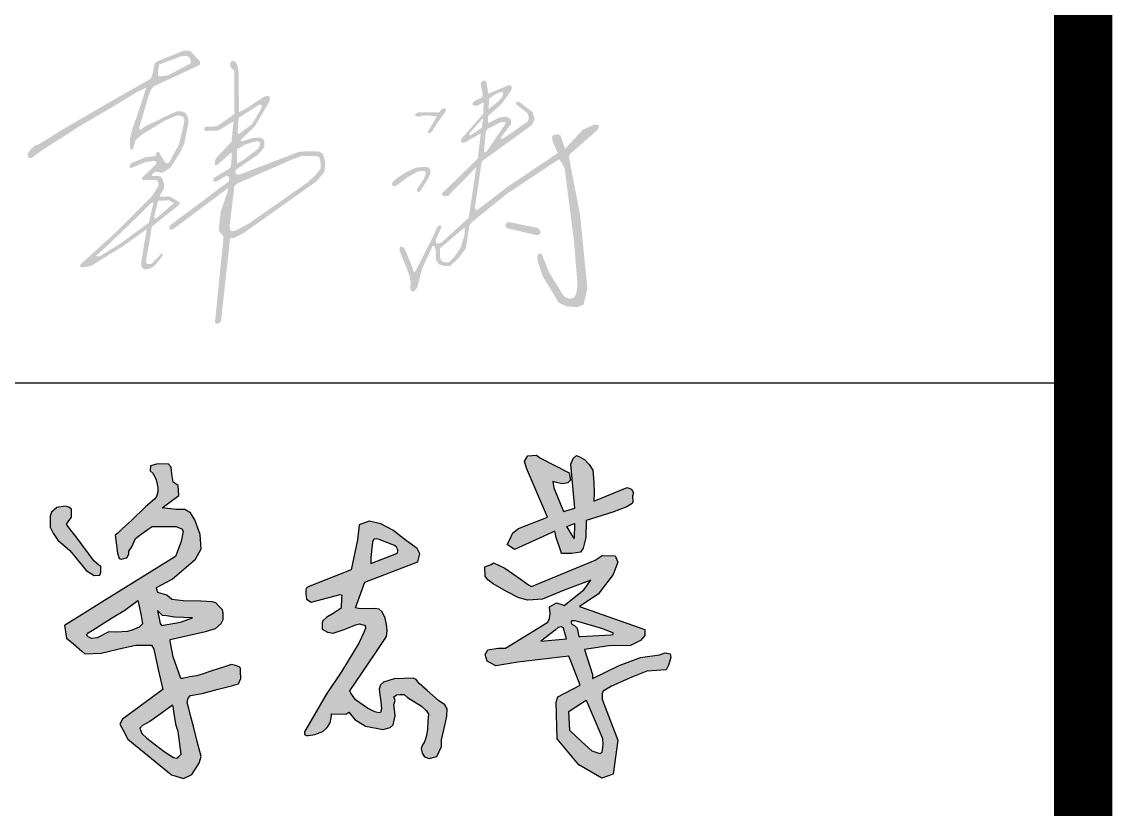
# Model space of a CAD drawing. Header units: inches. Extents: x -1293886 to -986005, y -15154 to 203628.
# Drawn here: x -1005121 to -1003250, y 77506 to 78856 of the extents above; entities that cross this region are included whole.
import ezdxf

# ---------------------------------------------------------------- set-up
doc = ezdxf.new("R2010")
doc.units = ezdxf.units.IN
doc.header["$LTSCALE"] = 100
doc.header["$MEASUREMENT"] = 0
doc.layers.get('0').update_dxf_attribs({"color": 252})
doc.layers.add('TK', color=142, linetype='Continuous')

# ---------------------------------------------------------------- blocks, each defined once
blk = doc.blocks.new('A$C05385F37')
at = {"layer": 'TK'}
blk.add_line((-8000, -28200), (-1000, -28200), dxfattribs=at)

msp = doc.modelspace()

# ---------------------------------------------------------------- hatches: boundary and pattern name
h = msp.add_hatch(color=1)
h.set_gradient(color1=(255, 0, 0), color2=(219, 0, 0), one_color=1, tint=0.43)
h.paths.add_polyline_path([(-1004286.1, 78513.1), (-1004235.7, 78503), (-1004231.3, 78499), (-1004230.8, 78494.6), (-1004234.2, 78491), (-1004238.3, 78490.7), (-1004287.3, 78502.2), (-1004290.2, 78504.2), (-1004290.7, 78506.6), (-1004290.4, 78509.9), (-1004289.4, 78511.6)], flags=17)
h.paths.add_polyline_path([(-1004361, 78503.9), (-1004400.6, 78470.1), (-1004403.2, 78467.9), (-1004403.4, 78454.6), (-1004402.6, 78450.5), (-1004400.1, 78445.6), (-1004393.5, 78443.8), (-1004387.2, 78444.6), (-1004378.8, 78453.3), (-1004367.5, 78469.6), (-1004361.2, 78492.1)], flags=16)
h.paths.add_polyline_path([(-1004321.6, 78672.8), (-1004303.8, 78681.6), (-1004297.5, 78684.7), (-1004292.4, 78684.6), (-1004290.4, 78682.4), (-1004316.2, 78644.5), (-1004321.2, 78637.3), (-1004323.6, 78633.8), (-1004326.2, 78632.7), (-1004328, 78633.6), (-1004324.8, 78667.6)], flags=16)
h.paths.add_polyline_path([(-1004319.2, 78724.2), (-1004310.2, 78731), (-1004302.1, 78734.9), (-1004297.8, 78736.1), (-1004295.6, 78735.4), (-1004294.7, 78732.8), (-1004296.6, 78727.8), (-1004302.1, 78720.9), (-1004317.1, 78709.1), (-1004319.8, 78706.9)], flags=16)
h.paths.add_polyline_path([(-1004329.6, 78691.2), (-1004331.5, 78674.7), (-1004350.3, 78661.9), (-1004351.6, 78661.7), (-1004352.9, 78662.8), (-1004352.6, 78665.5)], flags=16)
h.paths.add_polyline_path([(-1004472.9, 78464.8), (-1004456.4, 78423.3), (-1004453.5, 78410.7), (-1004454.2, 78402.3), (-1004453.5, 78395.4), (-1004449, 78393.3), (-1004442.4, 78400.6), (-1004433.7, 78433.9), (-1004416, 78471.7), (-1004413.2, 78471.7), (-1004412.2, 78470), (-1004410.5, 78463.3), (-1004410.3, 78448.6), (-1004405.9, 78441.2), (-1004396.5, 78437.4), (-1004385.9, 78437.7), (-1004370.8, 78452), (-1004359, 78467.9), (-1004353.1, 78505.9), (-1004349.7, 78512), (-1004288.7, 78561.3), (-1004205.4, 78616.5), (-1004198.5, 78620.7), (-1004189.5, 78605.5), (-1004173.4, 78479.1), (-1004167.9, 78411.8), (-1004167.9, 78400.1), (-1004169.7, 78390.7), (-1004173, 78383.8), (-1004181.2, 78381.3), (-1004190.6, 78385.6), (-1004215.8, 78426.2), (-1004228.6, 78457.7), (-1004230.7, 78458.6), (-1004234.6, 78458.9), (-1004236.5, 78453.5), (-1004235.6, 78444.7), (-1004227.1, 78420.2), (-1004199.5, 78374.6), (-1004186.8, 78368.8), (-1004167.9, 78366.9), (-1004157.2, 78371.2), (-1004150.4, 78399.4), (-1004163.3, 78527.2), (-1004182, 78623.4), (-1004181.6, 78628.4), (-1004133.3, 78670.7), (-1004130.3, 78677.1), (-1004132, 78679.2), (-1004138.4, 78680.1), (-1004158.2, 78671.5), (-1004188.6, 78638.6), (-1004196.7, 78661.7), (-1004201.6, 78663.3), (-1004208.1, 78662.7), (-1004211, 78659.6), (-1004210.7, 78653), (-1004201.4, 78631.2), (-1004287.9, 78573.2), (-1004340.2, 78533), (-1004343.6, 78536.4), (-1004342.7, 78541.9), (-1004332.6, 78611.8), (-1004330.9, 78617.5), (-1004254.9, 78672.6), (-1004245.2, 78679.8), (-1004240.9, 78689.5), (-1004244.8, 78701.8), (-1004267.1, 78718.7), (-1004270, 78719.5), (-1004272, 78719.4), (-1004273.4, 78717.6), (-1004271.7, 78714), (-1004253.3, 78699.7), (-1004250.8, 78691.6), (-1004252.6, 78685.6), (-1004293.4, 78657.1), (-1004295.9, 78656.3), (-1004298.7, 78656.1), (-1004299.1, 78658.1), (-1004281.6, 78680.4), (-1004281.8, 78688.2), (-1004284.4, 78691.1), (-1004289.9, 78693.7), (-1004301.4, 78692.2), (-1004320.7, 78682.7), (-1004320.7, 78695.1), (-1004298.2, 78715), (-1004284.4, 78733.6), (-1004280.2, 78741.2), (-1004280, 78743.8), (-1004281.8, 78747), (-1004285.8, 78747.6), (-1004320.2, 78733), (-1004324.1, 78754.6), (-1004326.7, 78755.3), (-1004328.4, 78755.6), (-1004330, 78754.8), (-1004332.4, 78752.9), (-1004333.5, 78749.4), (-1004330.1, 78731.9), (-1004330.1, 78730.3), (-1004330.6, 78728.3), (-1004331.7, 78726.7), (-1004344.3, 78720.3), (-1004346.8, 78718.2), (-1004347.8, 78715.6), (-1004346.9, 78713.2), (-1004344.3, 78712.7), (-1004340, 78712.3), (-1004331.5, 78716.7), (-1004328.5, 78718.6), (-1004329.1, 78698.6), (-1004366.4, 78655.9), (-1004367.3, 78652.9), (-1004367, 78649.9), (-1004364.5, 78649.1), (-1004360.5, 78649.6), (-1004333.4, 78665), (-1004338.5, 78621.9), (-1004396.5, 78565.5), (-1004398.7, 78564.7), (-1004400, 78561.5), (-1004399.5, 78559.3), (-1004396, 78557.2), (-1004389.5, 78557.7), (-1004341.1, 78606.9), (-1004354, 78520.5), (-1004400.4, 78478.2), (-1004404.6, 78476.3), (-1004409.9, 78476.7), (-1004410.7, 78482.4), (-1004401.2, 78503.2), (-1004401.6, 78507.4), (-1004403.8, 78507.8), (-1004408, 78504.8), (-1004414.5, 78489.6), (-1004440.6, 78438.2), (-1004442.7, 78434), (-1004444.5, 78429.8), (-1004446.6, 78427.7), (-1004448.7, 78428), (-1004451.3, 78437), (-1004463.3, 78466), (-1004466.3, 78469.8), (-1004468.7, 78470.7), (-1004471.6, 78470.1), (-1004472.6, 78467.7)])
h.paths.add_polyline_path([(-1004477.1, 78576.2), (-1004459.7, 78589.3), (-1004443.2, 78598.8), (-1004434.6, 78600.9), (-1004429.2, 78600.2), (-1004427.4, 78597), (-1004431, 78587.1), (-1004440.7, 78572.4), (-1004443, 78568.6), (-1004442.8, 78565.4), (-1004441, 78564.3), (-1004437.1, 78565.9), (-1004420.9, 78592.3), (-1004419.7, 78599.2), (-1004420.3, 78603.4), (-1004423.6, 78607), (-1004431.7, 78607.5), (-1004444.9, 78606.1), (-1004463.5, 78597.5), (-1004479.2, 78586.7), (-1004483.4, 78582.5), (-1004486.2, 78578.7), (-1004484.7, 78575.3), (-1004481.5, 78574.6), (-1004478.3, 78575)])
h.paths.add_polyline_path([(-1004436.5, 78694.2), (-1004442.1, 78693.7), (-1004445.5, 78694.8), (-1004445.9, 78696.3), (-1004444.9, 78698.9), (-1004439.7, 78701.4), (-1004427.8, 78701.2), (-1004406.8, 78700.8), (-1004403.8, 78702.3), (-1004400.2, 78706.4), (-1004399.2, 78707.5), (-1004397.9, 78708.2), (-1004394.9, 78707.7), (-1004393.4, 78706), (-1004393.4, 78702.6), (-1004407.9, 78682.8), (-1004417.4, 78667.5), (-1004421.3, 78665.3), (-1004423.6, 78665.3), (-1004424, 78668.3), (-1004408.7, 78694.1), (-1004425.1, 78695.8), (-1004434.5, 78695.4)], flags=17)
h.paths.add_polyline_path([(-1004885, 78783), (-1004846.2, 78797.6), (-1004838.5, 78797.6), (-1004833, 78795.6), (-1004830.9, 78789.7), (-1004830.5, 78786.2), (-1004834.4, 78783.1), (-1004869.8, 78764.7), (-1004876.4, 78763.6), (-1004883.7, 78762.6), (-1004886.8, 78764), (-1004887.2, 78770.2)], flags=16)
h.paths.add_polyline_path([(-1004886.9, 78549.9), (-1004868.3, 78550), (-1004861, 78546.3), (-1004860.3, 78545.1), (-1004889, 78520.4), (-1004891.3, 78519.2), (-1004893.1, 78519.7), (-1004893.2, 78523.2)], flags=16)
h.paths.add_polyline_path([(-1004924, 78520.5), (-1004899.2, 78545.5), (-1004896, 78547), (-1004894.9, 78545.7), (-1004903, 78511.7), (-1004951.2, 78476.4), (-1004987.2, 78454.2), (-1004992.6, 78454.2), (-1004992.9, 78455.6), (-1004976, 78470.7)], flags=16)
h.paths.add_polyline_path([(-1004756.9, 78565.6), (-1004756.3, 78574.5), (-1004750.6, 78579.4), (-1004653.7, 78621.6), (-1004640, 78626.5), (-1004621, 78626.5), (-1004611.1, 78625), (-1004608.4, 78618.6), (-1004607.9, 78604.8), (-1004617, 78593.6), (-1004629.6, 78581.6), (-1004731.6, 78510.2), (-1004754.4, 78498.2), (-1004760.4, 78497.4), (-1004762.9, 78499.1), (-1004764.4, 78505.5)], flags=16)
h.paths.add_polyline_path([(-1004736.6, 78646.1), (-1004723.6, 78650.4), (-1004719.1, 78651.1), (-1004715.4, 78651.3), (-1004712.2, 78649.8), (-1004712.4, 78644.9), (-1004715.1, 78638.7), (-1004735.9, 78622.9), (-1004740.3, 78619.5), (-1004751.6, 78613.4), (-1004751.5, 78621), (-1004751.4, 78637.9), (-1004748.3, 78639.9)], flags=16)
h.paths.add_polyline_path([(-1004748.7, 78691.6), (-1004713.5, 78714.2), (-1004710.3, 78714.2), (-1004708.6, 78712.2), (-1004710.8, 78706.1), (-1004725.8, 78680.8), (-1004742.4, 78668.3), (-1004748.2, 78663.8), (-1004750.5, 78666.5)], flags=16)
h.paths.add_polyline_path([(-1004805.5, 78676.4), (-1004786.5, 78677), (-1004756.2, 78698), (-1004755.9, 78763.6), (-1004756, 78772.1), (-1004758.5, 78774.2), (-1004762.9, 78779.4), (-1004763.4, 78782.7), (-1004763.2, 78786.2), (-1004759.9, 78789.7), (-1004756.4, 78789.2), (-1004752.9, 78786.2), (-1004751.1, 78782.7), (-1004750.3, 78778.2), (-1004749.6, 78774.9), (-1004748.8, 78769.8), (-1004748.2, 78705.2), (-1004748.3, 78701.4), (-1004744.3, 78703.3), (-1004739.5, 78705.3), (-1004704.6, 78728.2), (-1004698.4, 78729.3), (-1004696.1, 78728.5), (-1004695, 78724), (-1004696.4, 78718.9), (-1004721, 78677), (-1004745.1, 78654), (-1004744.8, 78652.1), (-1004742.2, 78651.3), (-1004739.1, 78652.5), (-1004725.8, 78656.9), (-1004711, 78657.7), (-1004705.7, 78654.5), (-1004704.5, 78649.4), (-1004704.9, 78641.2), (-1004715.4, 78628.7), (-1004752.5, 78603.3), (-1004754.2, 78599.7), (-1004753.9, 78596.1), (-1004752, 78595), (-1004750, 78594.4), (-1004746.4, 78594.7), (-1004644.3, 78633.8), (-1004612.4, 78634.4), (-1004605.2, 78631), (-1004602.1, 78624.1), (-1004600.2, 78613.3), (-1004601.6, 78599.1), (-1004614.6, 78583.1), (-1004741.2, 78493.4), (-1004756.3, 78485.9), (-1004762.1, 78485.5), (-1004762.7, 78485.2), (-1004763.4, 78484.1), (-1004763.8, 78481.6), (-1004778.8, 78344.6), (-1004779.5, 78341.9), (-1004782.3, 78339.8), (-1004786, 78338.1), (-1004789.1, 78340.8), (-1004789.1, 78344.3), (-1004774.7, 78486.8), (-1004775.7, 78489.7), (-1004777.6, 78491.3), (-1004779.5, 78494), (-1004781.6, 78496.7), (-1004782.7, 78500.4), (-1004779.6, 78530.6), (-1004770.1, 78558), (-1004767.8, 78563.6), (-1004767.1, 78571), (-1004859.5, 78502), (-1004863.9, 78499.8), (-1004866.4, 78500.1), (-1004868.1, 78502.8), (-1004866.3, 78507.5), (-1004765.7, 78582.7), (-1004764.9, 78586.3), (-1004765.5, 78591), (-1004769.8, 78592.6), (-1004787, 78582.3), (-1004789.8, 78582.3), (-1004791.7, 78583.3), (-1004792.5, 78586), (-1004791.5, 78588.5), (-1004769.7, 78601.8), (-1004766.1, 78603.6), (-1004762.8, 78606.6), (-1004761.2, 78615.9), (-1004760.8, 78623.7), (-1004760.4, 78633), (-1004785.7, 78610.5), (-1004789.6, 78610.8), (-1004789.6, 78613.3), (-1004788.9, 78619.8), (-1004786, 78624.2), (-1004760.9, 78650.9), (-1004757.8, 78683.6), (-1004758.3, 78684.7), (-1004761.5, 78683.3), (-1004783.8, 78669.9), (-1004803, 78669.3), (-1004805.9, 78669.6), (-1004807.5, 78670.5), (-1004807.8, 78673), (-1004806.8, 78674.8)])
h.paths.add_polyline_path([(-1005095.5, 78629.1), (-1005087.4, 78635.1), (-1005021.5, 78677.4), (-1004960.6, 78713), (-1004922.9, 78736), (-1004918.6, 78737.9), (-1004907.2, 78743.6), (-1004915.8, 78716.6), (-1004931.6, 78670.3), (-1004933.6, 78663.2), (-1004934.8, 78657.3), (-1004935.2, 78647), (-1004935.2, 78639.9), (-1004932.8, 78637.1), (-1004930.4, 78637.5), (-1004928.8, 78642.6), (-1004925.3, 78653.7), (-1004914.6, 78662.8), (-1004876.2, 78686.5), (-1004855.2, 78695.6), (-1004850.5, 78695.6), (-1004843.8, 78693.6), (-1004841.8, 78687.7), (-1004843, 78680.6), (-1004851, 78646.1), (-1004863.9, 78622.7), (-1004865.3, 78619.9), (-1004867.4, 78616.1), (-1004869.5, 78614.4), (-1004871.2, 78613.7), (-1004874, 78614.7), (-1004876.1, 78617.1), (-1004884.5, 78631.5), (-1004885.9, 78633.2), (-1004888.3, 78632.9), (-1004890.6, 78630.5), (-1004891.1, 78626.1), (-1004909.4, 78623.9), (-1004933.5, 78613.6), (-1004936.2, 78608), (-1004933.9, 78605.5), (-1004926, 78608.5), (-1004909, 78615.5), (-1004894.3, 78618), (-1004891.6, 78617.6), (-1004889.9, 78615.5), (-1004889.9, 78613.2), (-1004892.4, 78610.5), (-1004913, 78590.1), (-1004914.3, 78588.8), (-1004914.3, 78587.1), (-1004913.8, 78585.6), (-1004912.2, 78585), (-1004909.2, 78584.8), (-1004891.7, 78585.2), (-1004888.7, 78584.4), (-1004886.4, 78580.6), (-1004886.2, 78577.4), (-1004886.8, 78574.2), (-1004898.3, 78556.2), (-1004960.6, 78494.4), (-1005019.1, 78441.2), (-1005020.2, 78440.3), (-1005020.4, 78437.8), (-1005020, 78436.2), (-1005018.5, 78435.4), (-1005016.2, 78435.3), (-1005008.6, 78436.6), (-1005002.7, 78437.4), (-1004948.8, 78470.5), (-1004911.6, 78497.2), (-1004906.4, 78500.8), (-1004915.8, 78445.1), (-1004916, 78438.3), (-1004913.9, 78434.2), (-1004908.9, 78431.9), (-1004902.1, 78432.6), (-1004894.1, 78437.1), (-1004882.8, 78450.2), (-1004878.5, 78456.8), (-1004878.7, 78457.9), (-1004879.6, 78458.6), (-1004881.9, 78458.6), (-1004885.1, 78454.7), (-1004894.5, 78445.1), (-1004896.8, 78442.4), (-1004899.8, 78440.9), (-1004905.8, 78441.1), (-1004908, 78445.1), (-1004899.9, 78490.4), (-1004897.8, 78505), (-1004853.8, 78540), (-1004850.7, 78543.1), (-1004849.8, 78544.2), (-1004849.8, 78545.7), (-1004850.2, 78546.7), (-1004852.7, 78548.6), (-1004865.8, 78556.2), (-1004868, 78557), (-1004881.5, 78556.2), (-1004883.8, 78558.2), (-1004883, 78560.7), (-1004879.6, 78565.2), (-1004877.3, 78569.4), (-1004876.5, 78578.2), (-1004879.3, 78586.6), (-1004882, 78590.8), (-1004886.7, 78592), (-1004891.1, 78592), (-1004895.9, 78592), (-1004896.7, 78592), (-1004897.7, 78593.2), (-1004897.5, 78594.9), (-1004895.9, 78596.1), (-1004892.2, 78599.3), (-1004887.6, 78598.9), (-1004881.6, 78597.9), (-1004878.5, 78597.9), (-1004865.4, 78606.5), (-1004848.9, 78632.8), (-1004841.9, 78647.7), (-1004834.5, 78684.4), (-1004835.6, 78691.9), (-1004837.8, 78697.1), (-1004840.8, 78700.7), (-1004847.2, 78702.9), (-1004854.1, 78702.9), (-1004866.8, 78697.7), (-1004907.4, 78677.8), (-1004914.8, 78672.6), (-1004916.5, 78671.2), (-1004918.4, 78671.2), (-1004919, 78672.8), (-1004919, 78675.9), (-1004902.9, 78730.3), (-1004899, 78740.4), (-1004894.3, 78745.7), (-1004818.1, 78781.1), (-1004815, 78783.4), (-1004815, 78786.5), (-1004816.3, 78790), (-1004831.4, 78805.9), (-1004835.3, 78807.2), (-1004844.2, 78806.3), (-1004887.9, 78788.7), (-1004891.9, 78786), (-1004894.1, 78779.8), (-1004895.8, 78769.2), (-1004899.3, 78758.9), (-1004960.8, 78723.9), (-1005049.9, 78672.2), (-1005092.1, 78646), (-1005097.3, 78644.8), (-1005101.2, 78641.7), (-1005103.9, 78639.4), (-1005108.5, 78633.6), (-1005110.4, 78630.9), (-1005110.8, 78626.6), (-1005110.4, 78625.1), (-1005108.9, 78623.2), (-1005106.6, 78622.7), (-1005104.7, 78622.8), (-1005100.8, 78625)])
h = msp.add_hatch(color=4)
h.dxf.hatch_style = 1
h.paths.add_polyline_path([(-1004073.8, 78030.5), (-1004072.5, 78033.1), (-1004073.1, 78043), (-1004071.1, 78048.9), (-1004075.1, 78054.8), (-1004082.3, 78058.1), (-1004139.5, 78034.5), (-1004138.8, 78049.6), (-1004139.5, 78066.6), (-1004141.4, 78087.7), (-1004147.4, 78097.5), (-1004155.2, 78106), (-1004163.8, 78110.6), (-1004169, 78112.6), (-1004174.9, 78107.4), (-1004178.9, 78098.2), (-1004172.3, 78022.6), (-1004191.4, 78016.7), (-1004207.8, 78057.4), (-1004209.6, 78068.4), (-1004201.2, 78066), (-1004192.7, 78064), (-1004184.1, 78066), (-1004179.5, 78070.6), (-1004181.5, 78083.1), (-1004230.8, 78108), (-1004238, 78113.3), (-1004252.5, 78112), (-1004258.4, 78102.8), (-1004254.8, 78091.3), (-1004219, 78006.9), (-1004268.9, 77987.8), (-1004278.1, 77980), (-1004283.4, 77968.8), (-1004288, 77960.3), (-1004275.5, 77951.7), (-1004206.5, 77983.2), (-1004205.8, 77980.6), (-1004204, 77972.1), (-1004196.2, 77948.9), (-1004194.7, 77944.5), (-1004176.9, 77944.5), (-1004162.5, 77947.1), (-1004157.9, 77953.7), (-1004153.3, 77972.1), (-1004152.6, 78001.6), (-1004106.6, 78015.4), (-1004083, 78024.6)])
h.paths.add_polyline_path([(-1004172.7, 77996.1), (-1004173.2, 77970.4), (-1004185.6, 77991.2)], flags=16)
h = msp.add_hatch(color=4)
h.dxf.hatch_style = 1
h.paths.add_polyline_path([(-1005038.8, 77987.8), (-1005044.3, 77995), (-1005035.7, 78006.8), (-1005035.7, 78020.9), (-1005040.3, 78024), (-1005046.2, 78025.9), (-1005060.6, 78023.9), (-1005069.6, 78015.9), (-1005072, 78008.6), (-1005071.8, 77989.9), (-1005067.1, 77979.4), (-1005059, 77967.7), (-1005038.4, 77949.7), (-1005017.4, 77924.2), (-1005010.3, 77915.6), (-1004996.4, 77907.3), (-1004986.9, 77907.9), (-1004984.9, 77912.9), (-1004984.9, 77918.4), (-1004984.9, 77922.8), (-1004988.5, 77924.8), (-1004996.4, 77931.7), (-1005027.7, 77973.1)])
h.paths.add_polyline_path([(-1004823.8, 78002.6), (-1004831.5, 78014.5), (-1004840.8, 78020.4), (-1004856.1, 78020.4), (-1004879.9, 78022.8), (-1004851.2, 78044), (-1004852.7, 78061.2), (-1004861, 78067.2), (-1004863.2, 78080.6), (-1004864.7, 78092.6), (-1004869.9, 78098.6), (-1004889.4, 78097.8), (-1004899.8, 78094.8), (-1004900.6, 78086.6), (-1004895.3, 78082.1), (-1004890.1, 78070.9), (-1004887.1, 78058.2), (-1004887.1, 78050.7), (-1004889.4, 78042.5), (-1004893.1, 78038), (-1004908.8, 78024.6), (-1004932.7, 78001.4), (-1004948.4, 77987.2), (-1004955.9, 77979.8), (-1004960.4, 77976), (-1004956.6, 77945.4), (-1004953.6, 77936.4), (-1004950, 77935.2), (-1004943.2, 77936.5), (-1004940.4, 77937.4), (-1004937.1, 77943.8), (-1004937.1, 77948.7), (-1004932.1, 77956.2), (-1004925.8, 77970.6), (-1004915.7, 77978), (-1004904.1, 77986.6), (-1004896.8, 77991.3), (-1004885.7, 77991.3), (-1004871.2, 77991.3), (-1004863, 77991.3), (-1004856.6, 77991.3), (-1004846.4, 77986.8), (-1004844.1, 77983.3), (-1004847.6, 77965.5), (-1004857.1, 77939.4), (-1004978.7, 77864.1), (-1005017.4, 77840.1), (-1005047.4, 77821.5), (-1005043.8, 77799.4), (-1005032.3, 77789.7), (-1005017.8, 77777.4), (-1005012.4, 77772.8), (-1004984.8, 77774.2), (-1004946.4, 77782.8), (-1004924.9, 77787.6), (-1004902.9, 77787.6), (-1004898.3, 77787.6), (-1004894.5, 77781), (-1004886.7, 77745.9), (-1004879, 77711.4), (-1004948.1, 77660.5), (-1004952.3, 77652.1), (-1004946.8, 77641.8), (-1004938.8, 77626.7), (-1004863.8, 77565.4), (-1004843.4, 77558.8), (-1004829.1, 77565.9), (-1004816.4, 77585.2), (-1004813.1, 77596.6), (-1004819.7, 77622.4), (-1004825.8, 77645.9), (-1004831.2, 77667.1), (-1004834.4, 77679.2), (-1004837, 77689.3), (-1004835.3, 77696.8), (-1004831.4, 77701.1), (-1004811.3, 77705), (-1004783.6, 77712.2), (-1004760.9, 77717.8), (-1004748.9, 77721.2), (-1004745.1, 77730.2), (-1004745.5, 77742.6), (-1004745.5, 77748.1), (-1004747.6, 77750.7), (-1004754.1, 77752.8), (-1004760.9, 77754.5), (-1004772.9, 77750.7), (-1004794.7, 77743.9), (-1004811.3, 77737.9), (-1004820.3, 77734.9), (-1004832.7, 77733.2), (-1004842.6, 77731), (-1004845.1, 77730.6), (-1004847.7, 77730.2), (-1004860.9, 77767.8), (-1004866.6, 77797), (-1004805.8, 77811.2), (-1004788.3, 77816.2), (-1004778.9, 77824.9), (-1004775.2, 77831.7), (-1004775.2, 77843.1), (-1004776.3, 77848.1), (-1004781.6, 77853.1), (-1004787.7, 77860.2), (-1004794.1, 77862.2), (-1004813.5, 77862.9), (-1004843.8, 77863.5), (-1004863.4, 77866.2), (-1004872, 77873.2), (-1004887.1, 77878), (-1004890.1, 77886.4), (-1004862.9, 77900.6), (-1004822.5, 77935.2), (-1004812.9, 77953), (-1004814.5, 77977.2)])
h.paths.add_polyline_path([(-1004887.7, 77847.2), (-1004879.4, 77838.7), (-1004872.5, 77837.7), (-1004858.7, 77835.7), (-1004828, 77834.7), (-1004848.3, 77827.2), (-1004881.1, 77821.4), (-1004883.5, 77824.9)], flags=16)
h.paths.add_polyline_path([(-1004921.9, 77864.4), (-1004920.1, 77857.3), (-1004915.7, 77838.2), (-1004913.5, 77824), (-1004919.2, 77818.7), (-1004931.2, 77813.4), (-1004940.1, 77811.1), (-1004957.9, 77809.8), (-1004971.2, 77810.5), (-1004991.6, 77800), (-1005001.3, 77799.2), (-1005007.1, 77801.8), (-1005009.8, 77804.9), (-1005006.7, 77808.5), (-1005000, 77812.5), (-1004966.7, 77834.2), (-1004943.7, 77847.5)], flags=16)
h.paths.add_polyline_path([(-1004862.3, 77684.8), (-1004860.9, 77682.7), (-1004859.5, 77669.7), (-1004856.1, 77649.9), (-1004852.7, 77639.7), (-1004847.2, 77600.7), (-1004851.7, 77596), (-1004853.9, 77593.6), (-1004860.2, 77595.3), (-1004876.6, 77605.5), (-1004906, 77628.1), (-1004914.9, 77636.3), (-1004918.3, 77645.1), (-1004913.5, 77649.9), (-1004901.2, 77656.8), (-1004885.5, 77667.7)], flags=16)
h = msp.add_hatch(color=4)
h.dxf.hatch_style = 1
h.paths.add_polyline_path([(-1004495.3, 77823.1), (-1004497.6, 77834), (-1004502.7, 77844.8), (-1004507.9, 77849.4), (-1004515.3, 77850.5), (-1004540.5, 77850), (-1004548.4, 77851.7), (-1004532.5, 77895.5), (-1004441.3, 77930.7), (-1004438, 77944.1), (-1004442.6, 77953.1), (-1004460.6, 77966.6), (-1004484.1, 77984.7), (-1004504.9, 77995.5), (-1004524.7, 78000), (-1004541.9, 77993.7), (-1004544.6, 77968.4), (-1004555.5, 77917), (-1004620.9, 77891.3), (-1004630.6, 77886.9), (-1004632.8, 77884.7), (-1004633.7, 77881.2), (-1004633.3, 77875.4), (-1004632.3, 77866.4), (-1004624.4, 77861.4), (-1004583.4, 77872.4), (-1004574.6, 77874.6), (-1004572, 77873.5), (-1004572.4, 77868.8), (-1004573.1, 77850.8), (-1004586.3, 77842), (-1004597.7, 77835.4), (-1004605, 77828.8), (-1004605.4, 77824.4), (-1004605.4, 77814.9), (-1004596.2, 77809.8), (-1004586.7, 77808.3), (-1004568, 77814.5), (-1004553.7, 77820.4), (-1004548.2, 77822.6), (-1004541.2, 77824.4), (-1004535.7, 77822.6), (-1004533.1, 77821.9), (-1004530.9, 77819.3), (-1004531.3, 77816.7), (-1004533.9, 77809.4), (-1004542.3, 77791.1), (-1004571.6, 77743.1), (-1004598.8, 77703.1), (-1004635.5, 77638.8), (-1004635.9, 77634.5), (-1004632.4, 77632.7), (-1004628.8, 77632.7), (-1004617.9, 77634.3), (-1004604.5, 77639.6), (-1004596.6, 77646.2), (-1004591.8, 77654.5), (-1004590.3, 77662.4), (-1004589.5, 77668), (-1004589.7, 77669.7), (-1004564.9, 77669.3), (-1004559.8, 77672.6), (-1004549.4, 77660.2), (-1004531.2, 77648.5), (-1004500.7, 77643.3), (-1004489, 77646.6), (-1004483.8, 77651.1), (-1004480.5, 77666.7), (-1004481.2, 77677.1), (-1004482.5, 77685.5), (-1004480.5, 77692.7), (-1004482.5, 77699.2), (-1004477.9, 77702.4), (-1004472.1, 77703.1), (-1004465, 77703.1), (-1004459.1, 77697.9), (-1004435.3, 77683.1), (-1004426.7, 77675.1), (-1004423.2, 77669.4), (-1004424.4, 77657.4), (-1004425, 77643.7), (-1004426.7, 77632.8), (-1004429, 77625.4), (-1004430.7, 77620.8), (-1004433.5, 77616.8), (-1004435.8, 77610.5), (-1004434.1, 77602.5), (-1004430.1, 77596.2), (-1004422.1, 77593.4), (-1004409, 77596.8), (-1004400.9, 77613.9), (-1004400.9, 77625.4), (-1004395.2, 77649.9), (-1004391.8, 77666), (-1004391.2, 77678.5), (-1004395.2, 77685.4), (-1004406.1, 77692.8), (-1004425.5, 77710), (-1004439.3, 77722), (-1004444.4, 77728.8), (-1004449.5, 77731.1), (-1004482.1, 77730), (-1004500.4, 77724.2), (-1004505.6, 77719.7), (-1004507.9, 77712.2), (-1004506.7, 77702.5), (-1004505, 77691.1), (-1004503.9, 77678.5), (-1004505.6, 77672.2), (-1004508.4, 77671.7), (-1004515.3, 77673.4), (-1004527.9, 77679.7), (-1004548.5, 77694), (-1004556.5, 77705.4), (-1004558.2, 77709.4), (-1004515.9, 77771.7), (-1004495.3, 77802.5), (-1004494.1, 77812.8)])
h.paths.add_polyline_path([(-1004521.7, 77927.6), (-1004522.1, 77938), (-1004519.1, 77964.2), (-1004516.7, 77969.6), (-1004512.5, 77969.9), (-1004507.9, 77968.8), (-1004481.6, 77958.3), (-1004477.8, 77955.7), (-1004475.4, 77950.8), (-1004476.1, 77945.1)], flags=16)
h = msp.add_hatch(color=4)
h.dxf.hatch_style = 1
h.paths.add_polyline_path([(-1004106.3, 77908.5), (-1004098.2, 77930.1), (-1004102.7, 77940.6), (-1004124.9, 77941.6), (-1004137.4, 77933.1), (-1004246.5, 77888.4), (-1004251.5, 77890.9), (-1004265.6, 77901.4), (-1004291.9, 77919.6), (-1004311.4, 77928.8), (-1004315.5, 77926.1), (-1004326.6, 77922.1), (-1004325.6, 77905.9), (-1004321.5, 77899.8), (-1004312.4, 77892.8), (-1004289.2, 77879.6), (-1004268, 77868.5), (-1004252.8, 77864.5), (-1004227.6, 77866.5), (-1004190.2, 77881.7), (-1004144.7, 77898.8), (-1004156.8, 77882.7), (-1004190.2, 77855.4), (-1004194.2, 77857.4), (-1004203.3, 77860.4), (-1004215.4, 77853.4), (-1004214.4, 77841.3), (-1004215.4, 77833.2), (-1004218.5, 77827.1), (-1004291.2, 77782.7), (-1004303.4, 77782.7), (-1004321.5, 77779.6), (-1004325.6, 77771.5), (-1004322.6, 77760.4), (-1004307.4, 77752.4), (-1004270, 77758.4), (-1004182.1, 77768.5), (-1004178, 77757.4), (-1004162.9, 77719), (-1004201.3, 77698.8), (-1004204.3, 77689.7), (-1004202.3, 77627.1), (-1004164.9, 77582.6), (-1004125.5, 77559.4), (-1004106.3, 77566.5), (-1004098.4, 77624.7), (-1004120.2, 77681.2), (-1004125, 77694.9), (-1004125, 77704.6), (-1004123.4, 77708.6), (-1004108.9, 77717.4), (-1004074.3, 77732.7), (-1004048.6, 77743.1), (-1004015.6, 77745.5), (-1004011.6, 77753.6), (-1004007.6, 77766.4), (-1004008.4, 77772.9), (-1004017.2, 77774.5), (-1004026.9, 77771.3), (-1004059.1, 77766.4), (-1004096, 77752.8), (-1004141.9, 77730.3), (-1004141.9, 77737.5), (-1004155.6, 77780.1), (-1004113.7, 77786.5), (-1004076.7, 77787.3), (-1004059.1, 77795.4), (-1004051.8, 77804.2), (-1004051.8, 77814.7), (-1004113.7, 77836.4), (-1004164.1, 77853.7), (-1004131.9, 77874.8)])
h.paths.add_polyline_path([(-1004123.9, 77815.7), (-1004114.1, 77811.9), (-1004106, 77808.8), (-1004106, 77805.7), (-1004110.5, 77805.4), (-1004162.1, 77802.3), (-1004165.2, 77802.3), (-1004168.1, 77816.9), (-1004172.7, 77821.5), (-1004176.9, 77823.8), (-1004179, 77826.9), (-1004177.4, 77829.4), (-1004171.8, 77829.4), (-1004164.9, 77827.5)], flags=16)
h.paths.add_polyline_path([(-1004191.7, 77816.6), (-1004186.6, 77798.7), (-1004230.5, 77794.3), (-1004206, 77813.3), (-1004200.5, 77818), (-1004195, 77819.1)], flags=16)
h.paths.add_polyline_path([(-1004152.6, 77693.4), (-1004137, 77657.3), (-1004124.3, 77627.8), (-1004123.9, 77617.3), (-1004125.7, 77603.8), (-1004128.4, 77601.1), (-1004142.2, 77606), (-1004160.3, 77622.7), (-1004180.5, 77641.1), (-1004182.3, 77673.9), (-1004178.2, 77676.6)], flags=16)

# ---------------------------------------------------------------- linework, layer by layer
at = {"color": 4}
for points in [[(-1004283.4, 77968.8), (-1004278.1, 77980), (-1004268.9, 77987.8), (-1004219, 78006.9), (-1004254.8, 78091.3), (-1004258.4, 78102.8), (-1004252.5, 78112), (-1004238, 78113.3), (-1004230.8, 78108), (-1004181.5, 78083.1), (-1004179.5, 78070.6), (-1004184.1, 78066), (-1004192.7, 78064), (-1004201.2, 78066), (-1004209.6, 78068.4), (-1004207.8, 78057.4), (-1004191.4, 78016.7), (-1004172.3, 78022.6), (-1004178.9, 78098.2), (-1004174.9, 78107.4), (-1004169, 78112.6), (-1004163.8, 78110.6), (-1004155.2, 78106), (-1004147.4, 78097.5), (-1004141.4, 78087.7), (-1004139.5, 78066.6), (-1004138.8, 78049.6), (-1004139.5, 78034.5), (-1004082.3, 78058.1), (-1004075.1, 78054.8), (-1004071.1, 78048.9), (-1004073.1, 78043), (-1004072.5, 78033.1), (-1004073.8, 78030.5), (-1004083, 78024.6), (-1004106.6, 78015.4), (-1004152.6, 78001.6), (-1004153.3, 77972.1), (-1004157.9, 77953.7), (-1004162.5, 77947.1), (-1004176.9, 77944.5), (-1004194.7, 77944.5), (-1004196.2, 77948.9), (-1004204, 77972.1), (-1004205.8, 77980.6), (-1004206.5, 77983.2), (-1004275.5, 77951.7), (-1004288, 77960.3), (-1004283.4, 77968.8)], [(-1004856.6, 77991.3), (-1004846.4, 77986.8), (-1004844.1, 77983.3), (-1004847.6, 77965.5), (-1004857.1, 77939.4), (-1004978.7, 77864.1), (-1005017.4, 77840.1), (-1005047.4, 77821.5), (-1005043.8, 77799.4), (-1005032.3, 77789.7), (-1005017.8, 77777.4), (-1005012.4, 77772.8), (-1004984.8, 77774.2), (-1004946.4, 77782.8), (-1004924.9, 77787.6), (-1004902.9, 77787.6), (-1004898.3, 77787.6), (-1004894.5, 77781), (-1004886.7, 77745.9), (-1004879, 77711.4), (-1004948.1, 77660.5), (-1004952.3, 77652.1), (-1004946.8, 77641.8), (-1004938.8, 77626.7), (-1004863.8, 77565.4), (-1004843.4, 77558.8), (-1004829.1, 77565.9), (-1004816.4, 77585.2), (-1004813.1, 77596.6), (-1004819.7, 77622.4), (-1004825.8, 77645.9), (-1004831.2, 77667.1), (-1004834.4, 77679.2), (-1004837, 77689.3), (-1004835.3, 77696.8), (-1004831.4, 77701.1), (-1004811.3, 77705), (-1004783.6, 77712.2), (-1004760.9, 77717.8), (-1004748.9, 77721.2), (-1004745.1, 77730.2), (-1004745.5, 77742.6), (-1004745.5, 77748.1), (-1004747.6, 77750.7), (-1004754.1, 77752.8), (-1004760.9, 77754.5), (-1004772.9, 77750.7), (-1004794.7, 77743.9), (-1004811.3, 77737.9), (-1004820.3, 77734.9), (-1004832.7, 77733.2), (-1004842.6, 77731), (-1004845.1, 77730.6), (-1004847.7, 77730.2), (-1004860.9, 77767.8), (-1004866.1, 77794.3), (-1004866.3, 77797.1), (-1004805.8, 77811.2), (-1004788.3, 77816.2), (-1004778.9, 77824.9), (-1004775.2, 77831.7), (-1004775.2, 77843.1), (-1004776.3, 77848.1), (-1004781.6, 77853.1), (-1004787.7, 77860.2), (-1004794.1, 77862.2), (-1004813.5, 77862.9), (-1004843.8, 77863.5), (-1004863.4, 77866.2), (-1004872, 77873.2), (-1004887.1, 77878), (-1004889.2, 77883.9), (-1004889.7, 77886.6), (-1004862.9, 77900.6), (-1004822.5, 77935.2), (-1004812.9, 77953), (-1004814.5, 77977.2), (-1004823.8, 78002.6), (-1004831.5, 78014.5), (-1004840.8, 78020.4), (-1004856.1, 78020.4), (-1004879.9, 78022.8), (-1004851.2, 78044), (-1004852.7, 78061.2), (-1004861, 78067.2), (-1004863.2, 78080.6), (-1004864.7, 78092.6), (-1004869.9, 78098.6), (-1004889.4, 78097.8), (-1004899.8, 78094.8), (-1004900.6, 78086.6), (-1004895.3, 78082.1), (-1004890.1, 78070.9), (-1004887.1, 78058.2), (-1004887.1, 78050.7), (-1004889.4, 78042.5), (-1004893.1, 78038), (-1004908.8, 78024.6), (-1004932.7, 78001.4), (-1004948.4, 77987.2), (-1004955.9, 77979.8), (-1004960.4, 77976), (-1004956.6, 77945.4), (-1004953.6, 77936.4), (-1004950, 77935.2), (-1004943.2, 77936.5)], [(-1005060.6, 78023.9), (-1005060.6, 78023.9), (-1005069.6, 78015.9), (-1005072, 78008.6), (-1005071.8, 77989.9), (-1005067.1, 77979.4), (-1005059, 77967.7), (-1005038.4, 77949.7), (-1005017.4, 77924.2), (-1005010.3, 77915.6), (-1004996.4, 77907.3), (-1004986.9, 77907.9), (-1004984.9, 77912.9), (-1004984.9, 77918.4), (-1004984.9, 77922.8), (-1004988.5, 77924.8), (-1004996.4, 77931.7), (-1005027.7, 77973.1), (-1005038.8, 77987.8), (-1005044.3, 77995), (-1005044.3, 77995), (-1005035.7, 78006.8), (-1005035.7, 78020.9), (-1005040.3, 78024), (-1005046.2, 78025.9), (-1005060.6, 78023.9)], [(-1004632.3, 77866.4), (-1004624.4, 77861.4), (-1004583.4, 77872.4), (-1004574.6, 77874.6), (-1004572, 77873.5), (-1004572.4, 77868.8), (-1004573.1, 77850.8), (-1004586.3, 77842), (-1004597.7, 77835.4), (-1004605, 77828.8), (-1004605.4, 77824.4), (-1004605.4, 77814.9), (-1004596.2, 77809.8), (-1004586.7, 77808.3), (-1004568, 77814.5), (-1004553.7, 77820.4), (-1004548.2, 77822.6), (-1004541.2, 77824.4), (-1004535.7, 77822.6), (-1004533.1, 77821.9), (-1004530.9, 77819.3), (-1004531.3, 77816.7), (-1004533.9, 77809.4), (-1004542.3, 77791.1), (-1004571.6, 77743.1), (-1004598.8, 77703.1), (-1004635.5, 77638.8), (-1004635.9, 77634.5), (-1004632.4, 77632.7), (-1004628.8, 77632.7), (-1004617.9, 77634.3), (-1004604.5, 77639.6), (-1004596.6, 77646.2), (-1004591.8, 77654.5), (-1004590.3, 77662.4), (-1004589.5, 77668), (-1004589.7, 77669.7), (-1004564.9, 77669.3), (-1004559.8, 77672.6), (-1004549.4, 77660.2), (-1004531.2, 77648.5), (-1004500.7, 77643.3), (-1004489, 77646.6), (-1004483.8, 77651.1), (-1004480.5, 77666.7), (-1004481.2, 77677.1), (-1004482.5, 77685.5), (-1004480.5, 77692.7), (-1004482.5, 77699.2), (-1004477.9, 77702.4), (-1004472.1, 77703.1), (-1004465, 77703.1), (-1004459.1, 77697.9), (-1004435.3, 77683.1), (-1004426.7, 77675.1), (-1004423.2, 77669.4), (-1004424.4, 77657.4), (-1004425, 77643.7), (-1004426.7, 77632.8), (-1004429, 77625.4), (-1004430.7, 77620.8), (-1004433.5, 77616.8), (-1004435.8, 77610.5), (-1004434.1, 77602.5), (-1004430.1, 77596.2), (-1004422.1, 77593.4), (-1004409, 77596.8), (-1004400.9, 77613.9), (-1004400.9, 77625.4), (-1004395.2, 77649.9), (-1004391.8, 77666), (-1004391.2, 77678.5), (-1004395.2, 77685.4), (-1004406.1, 77692.8), (-1004425.5, 77710), (-1004439.3, 77722), (-1004444.4, 77728.8), (-1004449.5, 77731.1), (-1004482.1, 77730), (-1004500.4, 77724.2), (-1004505.6, 77719.7), (-1004507.9, 77712.2), (-1004506.7, 77702.5), (-1004505, 77691.1), (-1004503.9, 77678.5), (-1004505.6, 77672.2), (-1004508.4, 77671.7), (-1004515.3, 77673.4), (-1004527.9, 77679.7), (-1004548.5, 77694), (-1004556.5, 77705.4), (-1004558.2, 77709.4), (-1004515.9, 77771.7), (-1004495.3, 77802.5), (-1004494.1, 77812.8), (-1004495.3, 77823.1), (-1004497.6, 77834), (-1004502.7, 77844.8), (-1004507.9, 77849.4), (-1004515.3, 77850.5), (-1004540.5, 77850), (-1004548.4, 77851.7), (-1004532.5, 77895.5), (-1004441.3, 77930.7), (-1004438, 77944.1), (-1004442.6, 77953.1), (-1004460.6, 77966.6), (-1004484.1, 77984.7), (-1004504.9, 77995.5), (-1004524.7, 78000), (-1004541.9, 77993.7), (-1004544.6, 77968.4), (-1004555.5, 77917), (-1004620.9, 77891.3), (-1004630.6, 77886.9), (-1004632.8, 77884.7), (-1004633.7, 77881.2), (-1004633.3, 77875.4), (-1004632.3, 77866.4)], [(-1004943.2, 77936.5), (-1004940.4, 77937.4), (-1004937.1, 77943.8), (-1004937.1, 77948.7), (-1004932.1, 77956.2), (-1004925.8, 77970.6), (-1004915.7, 77978), (-1004904.1, 77986.6), (-1004896.8, 77991.3), (-1004885.7, 77991.3), (-1004871.2, 77991.3), (-1004863, 77991.3), (-1004856.6, 77991.3)], [(-1004185.6, 77991.2), (-1004172.7, 77996.1), (-1004173.2, 77970.4), (-1004185.6, 77991.2)], [(-1004521.7, 77927.6), (-1004476.1, 77945.1), (-1004475.4, 77950.8), (-1004477.8, 77955.7), (-1004481.6, 77958.3), (-1004507.9, 77968.8), (-1004512.5, 77969.9), (-1004516.7, 77969.6), (-1004519.1, 77964.2), (-1004522.1, 77938), (-1004521.7, 77927.6)], [(-1004311.4, 77928.8), (-1004291.9, 77919.6), (-1004265.6, 77901.4), (-1004251.5, 77890.9), (-1004246.5, 77888.4), (-1004137.4, 77933.1), (-1004124.9, 77941.6), (-1004102.7, 77940.6), (-1004098.2, 77930.1), (-1004106.3, 77908.5), (-1004131.9, 77874.8), (-1004164.1, 77853.7), (-1004113.7, 77836.4), (-1004051.8, 77814.7), (-1004051.8, 77804.2), (-1004059.1, 77795.4), (-1004076.7, 77787.3), (-1004113.7, 77786.5), (-1004155.6, 77780.1), (-1004141.9, 77737.5), (-1004141.9, 77730.3), (-1004096, 77752.8), (-1004059.1, 77766.4), (-1004026.9, 77771.3), (-1004017.2, 77774.5), (-1004008.4, 77772.9), (-1004007.6, 77766.4), (-1004011.6, 77753.6), (-1004015.6, 77745.5), (-1004048.6, 77743.1), (-1004074.3, 77732.7), (-1004108.9, 77717.4), (-1004123.4, 77708.6), (-1004125, 77704.6), (-1004125, 77694.9), (-1004120.2, 77681.2), (-1004098.4, 77624.7), (-1004106.3, 77566.5), (-1004125.5, 77559.4), (-1004164.9, 77582.6), (-1004202.3, 77627.1), (-1004204.3, 77689.7), (-1004201.3, 77698.8), (-1004162.9, 77719), (-1004178, 77757.4), (-1004182.1, 77768.5), (-1004270, 77758.4), (-1004307.4, 77752.4), (-1004322.6, 77760.4), (-1004325.6, 77771.5), (-1004321.5, 77779.6), (-1004303.4, 77782.7), (-1004291.2, 77782.7), (-1004218.5, 77827.1), (-1004215.4, 77833.2), (-1004214.4, 77841.3), (-1004215.4, 77853.4), (-1004203.3, 77860.4), (-1004194.2, 77857.4), (-1004190.2, 77855.4), (-1004156.8, 77882.7), (-1004144.7, 77898.8), (-1004190.2, 77881.7), (-1004227.6, 77866.5), (-1004252.8, 77864.5), (-1004268, 77868.5), (-1004289.2, 77879.6), (-1004312.4, 77892.8), (-1004321.5, 77899.8), (-1004325.6, 77905.9), (-1004326.6, 77922.1), (-1004315.5, 77926.1), (-1004311.4, 77928.8)], [(-1004921.9, 77864.4), (-1004920.1, 77857.3), (-1004915.7, 77838.2), (-1004913.5, 77824), (-1004919.2, 77818.7), (-1004931.2, 77813.4), (-1004940.1, 77811.1), (-1004957.9, 77809.8), (-1004971.2, 77810.5), (-1004991.6, 77800), (-1005001.3, 77799.2), (-1005007.1, 77801.8), (-1005009.8, 77804.9), (-1005006.7, 77808.5), (-1005000, 77812.5), (-1004966.7, 77834.2), (-1004943.7, 77847.5), (-1004921.9, 77864.4)], [(-1004887.7, 77847.2), (-1004883.5, 77824.9), (-1004881.1, 77821.4), (-1004848.3, 77827.2), (-1004828, 77834.7), (-1004858.7, 77835.7), (-1004872.5, 77837.7), (-1004879.4, 77838.7), (-1004887.7, 77847.2)], [(-1004230.5, 77794.3), (-1004186.6, 77798.7), (-1004191.7, 77816.6), (-1004195, 77819.1), (-1004200.5, 77818), (-1004206, 77813.3), (-1004230.5, 77794.3)], [(-1004168.1, 77816.9), (-1004165.2, 77802.3), (-1004162.1, 77802.3), (-1004110.5, 77805.4), (-1004106, 77805.7), (-1004106, 77808.8), (-1004114.1, 77811.9), (-1004123.9, 77815.7), (-1004164.9, 77827.5), (-1004171.8, 77829.4), (-1004177.4, 77829.4), (-1004179, 77826.9), (-1004176.9, 77823.8), (-1004172.7, 77821.5), (-1004168.1, 77816.9)], [(-1004851.7, 77596), (-1004847.2, 77600.7), (-1004852.7, 77639.7), (-1004856.1, 77649.9), (-1004859.5, 77669.7), (-1004860.9, 77682.7), (-1004862.3, 77684.8), (-1004885.5, 77667.7), (-1004901.2, 77656.8), (-1004913.5, 77649.9), (-1004918.3, 77645.1), (-1004914.9, 77636.3), (-1004906, 77628.1), (-1004876.6, 77605.5), (-1004860.2, 77595.3), (-1004855.1, 77593.9), (-1004853, 77594.6), (-1004851.7, 77596)], [(-1004178.2, 77676.6), (-1004152.6, 77693.4), (-1004152.6, 77693.4), (-1004137, 77657.3), (-1004124.3, 77627.8), (-1004123.9, 77617.3), (-1004125.7, 77603.8), (-1004128.4, 77601.1), (-1004142.2, 77606), (-1004160.3, 77622.7), (-1004179.6, 77640.3), (-1004180.5, 77641.2), (-1004182.3, 77673.9), (-1004178.2, 77676.6)]]:
    msp.add_lwpolyline(points, dxfattribs=at)
at = {"layer": 'TK', "const_width": 100}
msp.add_lwpolyline([(-1059200.2, 65437.1), (-1059200.2, 105437.1), (-1003300.2, 105437.1), (-1003300.2, 65437.1)], close=True, dxfattribs=at)

# ---------------------------------------------------------------- block references
at = {"color": 4}
msp.add_blockref('A$C05385F37', (-1002300.2, 106437.1), dxfattribs=at)

doc.saveas('drawing.dxf')
